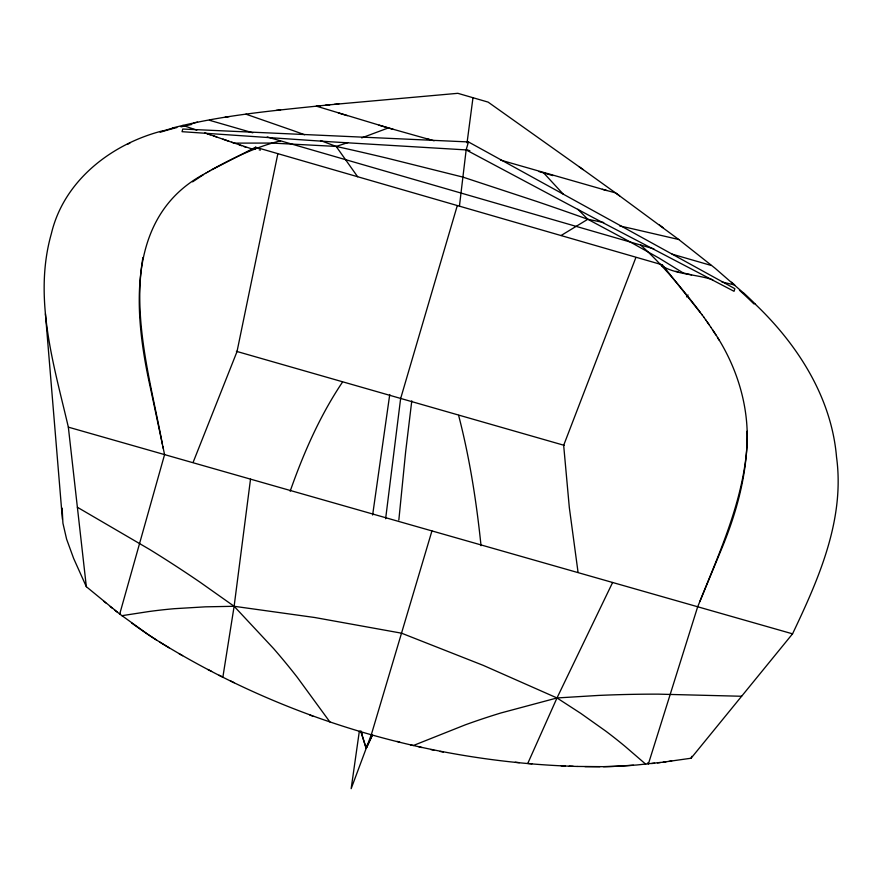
<?xml version="1.0" encoding="UTF-8"?>
<svg xmlns="http://www.w3.org/2000/svg" width="882" height="882" viewBox="0 0 882 882"><rect width="100%" height="100%" fill="white"/><g stroke="black" fill="none" stroke-linecap="round" stroke-linejoin="round"><path stroke-width="1.32" d="M360.815 730.781L366.184 748.377L372.402 735.059L366.184 748.377L366.295 745.312M62.137 508.164L62.92 523.18L66.613 539.178L73.658 558.482L86.337 586.695L119.489 613.861L147.834 634.334A422.908 417.384 10.1 0 0 156.577 640.056C282.262 718.455 429.17 762.136 577.17 766.447M398.84 520.027L405.654 451.738L411.784 400.836M385.632 518.726L400.604 398.741M459.434 206.168L466.192 149.587L469.885 150.723M250.521 479.135L234.127 606.287L222.87 677.133L219.111 675.237M372.634 515.022L389.745 394.508M467.041 142.862L472.984 97.715M359.338 731.2L351.157 788.684L371.443 734.276L431.937 530.92M205.782 173.214C124.693 215.098 133.722 313.562 150.601 388.697L164.581 454.605L119.676 614.181L120.161 613.398M142.917 257.522C132.278 320.232 151.02 383.008 162.387 444.285M277.764 154.152L237.004 351.631L193.103 462.411M466.126 149.907L468.463 141.936L734.849 288.69L734.044 291.303L593.641 217.843L466.126 149.907L331.037 141.815L182.034 131.683L182.772 129.037L468.463 141.936M400.671 398.443L457.163 206.024M290.156 491.23C303.551 453.116 319.89 415.709 342.514 382.082M635.812 257.698L563.664 445.322L569.32 507.547L578.052 572.286M577.17 766.447L603.475 766.656A422.346 414.871 -10.9 0 0 613.894 766.381L636.572 765.014L663.209 762.169L691.069 758.233L691.819 756.315M699.823 601.568C718.973 553.72 740.957 505.673 746.337 453.855C751.012 410.086 737.407 365.81 712.601 329.868M691.069 758.233L792.543 633.838C818.705 578.89 845.066 519.41 836.522 456.997C831.506 397.473 797.681 344.653 755.323 304.235M612.615 582.484L556.994 697.96L527.767 763.437L531.956 763.801M362.204 732.611L361.543 733.89L366.184 748.377M209.74 170.854L255.56 147.206L662.36 264.854L661.974 266C676.714 274.677 696.383 274.214 712.788 279.792M686.56 296.881L688.037 294.974M192.607 181.846L203.533 174.603M561.018 235.549L587.809 219.276L601.16 222.01A685.016 160.193 18.5 0 1 603.696 222.54M205.396 173.434L208.064 171.836M207.568 172.133L210.368 170.48M211.9 169.609C233.653 157.68 256.331 146.776 280.52 140.833M162.365 130.9C111.353 144.02 63.879 180.601 51.354 233.697C33.042 297.984 53.725 364.365 68.344 427.142L86.337 586.695M127.217 144.394L129.863 143.138M431.684 140.128L388.378 127.912L361.708 137.879M347.806 142.641L336.163 146.423L271.854 143.06L234.281 143.127L204.778 132.873M172.354 128.033C220.908 115.432 271.05 110.923 320.805 105.697M193.797 122.929L197.546 122.146M121.859 615.691L149.047 611.513A501.296 473.182 8.2 0 1 174.239 608.701L205.352 606.838L234.127 606.287L314.676 617.499L401.519 633.177L483.27 665.381L556.994 697.96L580.797 713.395L605.791 731.134A500.8 472.532 6.3 0 1 625.305 746.569L645.712 764.176M225.108 117.218L229.21 116.578M668.876 761.42L671.687 761.034M663.209 762.169L666.053 761.794M657.476 762.875L660.353 762.522M276.187 110.404L280.597 109.908M651.644 763.547L654.576 763.217M338.831 103.933L316.296 106.138L388.378 127.912M325.304 105.245L329.813 104.804M334.322 104.374L457.835 93.316L488.11 102.114L583.145 169.598M599.892 766.701L584.964 766.634M741.619 696.262L658.38 694.145A1157.173 1050.539 -0.9 0 0 598.294 695.446L556.994 697.96L500.855 712.987A675.601 629.23 -3.2 0 0 465.2 724.872L413.305 745.533L410.527 744.849M569.199 766.16L573.212 766.315M561.084 765.774L565.153 765.984M515.22 762.257L519.388 762.665M259.165 149.874L260.444 150.061M440.118 751.442L443.337 752.07M430.78 749.524L433.845 750.163M320.497 140.547A691.389 163.446 14.6 0 1 323.01 141.484L336.163 146.423L345.468 148.507A795.134 182.85 16.9 0 1 388.3 158.462L462.841 177.084L536.598 201.405A796.733 183.643 16.2 0 1 578.702 216.024L587.809 219.276L630.222 241.977L659.262 258.239L683.197 272.946L691.565 274.842M675.855 271.314L678.17 271.832M418.972 746.878L421.861 747.55M743.879 293.298L715.004 268.161L678.754 239.507L631.314 228.526A685.016 160.193 18.5 0 0 619.726 225.957M721.917 281.953L734.728 285.007L731.575 282.218M397.054 741.376L399.7 742.082M602.362 189.31L615.57 192.893L678.754 239.507M606.772 190.512L500.546 160.083M426.789 138.772L434.131 140.8M68.344 427.142L792.543 633.838M236.387 351.323L564.348 445.388M209.42 120.261L252.759 132.796M267.191 136.975L653.882 248.867M672.095 254.137L711.079 265.416M338.39 112.94L347.299 115.663M231.613 142.178L252.142 149.003L255.449 148.904L255.56 147.206M182.828 125.376L196.796 130.139M243.741 146.489L245.747 147.173M207.027 133.634L210.346 134.781M245.924 114.175L293.144 130.613A691.389 163.446 14.6 0 1 304.643 134.737M213.609 135.905L216.807 137.008M222.992 139.147L228.835 141.197M239.276 144.913L241.58 145.728M309.935 715.104L312.878 716.162M230.423 680.871L234.204 682.712M207.876 669.46L211.603 671.4M77.373 507.26L149.797 549.552A1177.459 1072.325 17.9 0 1 200.346 582.407L234.127 606.287L273.563 648.535A685.193 640.883 19.1 0 1 297.267 677.299L329.868 721.928M179.134 653.716L182.585 655.69M169.101 647.818L159.62 641.986M579.088 166.698L619.605 195.815M659.482 224.998L663.374 227.898M114.814 610.201L117.141 612.031M110.25 606.562L112.521 608.382M103.569 601.127L105.785 602.935M640.674 245.053C662.999 265.273 682.227 288.668 700.44 312.57M587.809 219.276L577.864 209.266M563.311 194.205L543.665 172.927M662.36 264.854L702.215 314.973M701.807 314.422L703.979 317.399M336.163 146.423L357.618 176.72M703.66 316.98L705.732 319.857M705.501 319.538L710.837 327.222M707.309 322.095L709.084 324.664M710.914 327.343L715.886 334.94M647.609 762.908L648.358 764.044L697.684 606.761L720.418 551.746C736.437 513.699 747.958 472.851 747.076 431.265M717.496 337.508L719.073 340.077M458.618 415.378C469.698 458.111 476.489 501.836 481.032 545.715M361.047 731.839L361.543 733.89M162.817 446.325L163.258 448.387M45.412 313.783L62.424 519.278M156.577 640.056A495.475 490.778 6.5 0 1 147.834 634.334A427.693 422.213 10 0 1 139.565 628.668A452.301 447.075 9.1 0 1 131.738 623.078M603.475 766.656A495.221 488.11 -14.2 0 0 613.894 766.381A427.142 419.656 -11.2 0 0 623.883 765.907A451.849 444.451 -12.2 0 0 633.463 765.256M180.997 126.876A1830.878 330.651 17.2 0 1 191.879 124.395M160.16 132.267A1841.77 334.091 17.4 0 1 176.874 127.537M162.74 131.032A1841.814 333.837 17.4 0 1 172.74 128.177M739.447 290.244A1910.996 347.232 15.5 0 1 753.956 303.937M744.088 293.342A1887.701 343.087 15.5 0 1 755.521 304.268M393.085 129.279A394.386 62.247 16.3 0 1 379.062 125.2M552.959 175.606A393.593 62.082 16.6 0 1 538.979 171.571"/></g></svg>
